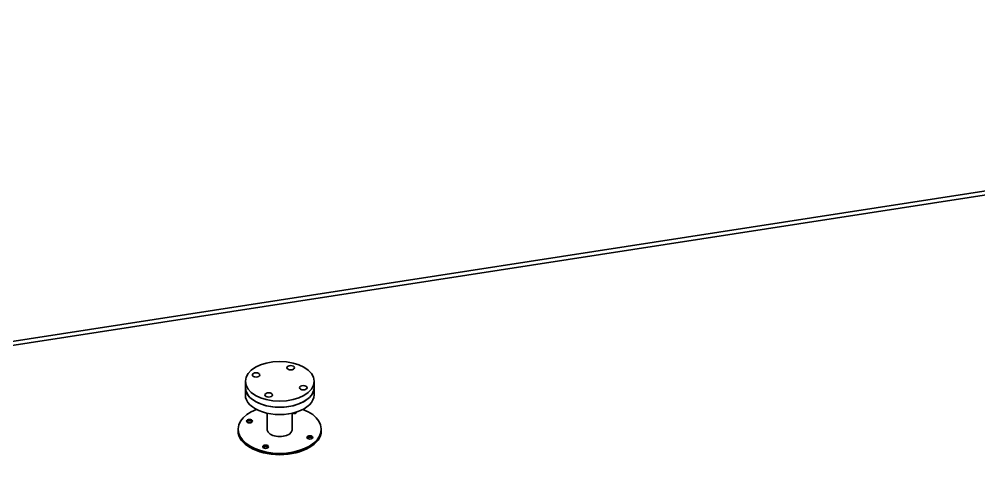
# Model space of a CAD drawing. Header units: millimetres. Extents: x 0 to 42050, y 0 to 29700.
# Drawn here: x 24061 to 24983, y 12123 to 12545 of the extents above; entities that cross this region are included whole.
import ezdxf

# ---------------------------------------------------------------- set-up
doc = ezdxf.new("R2010")
doc.units = ezdxf.units.MM
doc.header["$LTSCALE"] = 50
doc.layers.add('Visible', color=7, linetype='Continuous', lineweight=35)

msp = doc.modelspace()

# ---------------------------------------------------------------- linework, layer by layer
at = {"layer": 'Visible', "color": 9, "true_color": 0xc0c0c0}
for p, q in [((23652.22, 12173.32), (26368.99, 12593.61)), ((26370.65, 12590.04), (23655.14, 12169.95))]:
    msp.add_line(p, q, dxfattribs=at)
at = {"layer": 'Visible'}
for p, q in [((24278.42, 12197.38), (24278.42, 12191.5)), ((24344.42, 12197.38), (24344.42, 12191.5)), ((24278.42, 12191.5), (24278.42, 12184.48)), ((24344.42, 12191.5), (24344.42, 12184.48)), ((24299.36, 12150.27), (24299.36, 12166.75)), ((24323.48, 12150.27), (24323.48, 12166.75)), ((24271.42, 12151.33), (24271.42, 12150.02)), ((24351.42, 12151.33), (24351.42, 12150.02))]:
    msp.add_line(p, q, dxfattribs=at)
at = {"layer": 'Visible', "color": 9, "true_color": 0xc0c0c0}
for major_axis, start_param, end_param in [((-3300, 0), 6.096202, 9.616876), ((-3260, 0), 0, 1.365272)]:
    msp.add_ellipse((26536.67, 12521.29), major_axis=major_axis, ratio=0.57735, start_param=start_param, end_param=end_param, dxfattribs=at)
at = {"layer": 'Visible'}
for centre, major_axis in [((24311.42, 12197.38), (33, 0)), ((24321.99, 12210.46), (3.6, 0)), ((24288.77, 12203.48), (3.6, 0)), ((24334.08, 12191.28), (-3.6, 0)), ((24300.86, 12184.3), (-3.6, 0)), ((24282.42, 12159.14), (2.8, 0)), ((24340.43, 12143.52), (-2.8, 0)), ((24297.9, 12134.59), (2.8, 0))]:
    msp.add_ellipse(centre, major_axis=major_axis, ratio=0.57735, dxfattribs=at)
for centre, major_axis, start_param, end_param in [((24311.42, 12191.5), (-33, 0), 0, 3.141593), ((24311.42, 12191.5), (33, 0), 3.141593, 6.283185), ((24311.42, 12184.48), (-33, 0), 0, 3.141593), ((24311.42, 12151.33), (-40, 0), 5.305938, 10.402025), ((24324.95, 12168.07), (2.8, 0), 4.16228, 6.185826), ((24324.95, 12166.77), (-2.8, 0), 3.557545, 3.787165), ((24282.42, 12157.83), (-2.8, 0), 3.557545, 5.867233), ((24311.42, 12151.33), (12.2, 0), 2.989952, 6.434826), ((24311.42, 12150.02), (-12.2, 0), 6.131545, 6.190317), ((24311.42, 12150.02), (12.2, 0), 0.092869, 0.151641), ((24311.42, 12150.02), (40, 0), 3.141593, 6.283185), ((24340.43, 12142.22), (-2.8, 0), 3.557545, 5.867233), ((24297.9, 12133.28), (-2.8, 0), 3.557545, 5.867233)]:
    msp.add_ellipse(centre, major_axis=major_axis, ratio=0.57735, start_param=start_param, end_param=end_param, dxfattribs=at)

doc.saveas('drawing.dxf')
